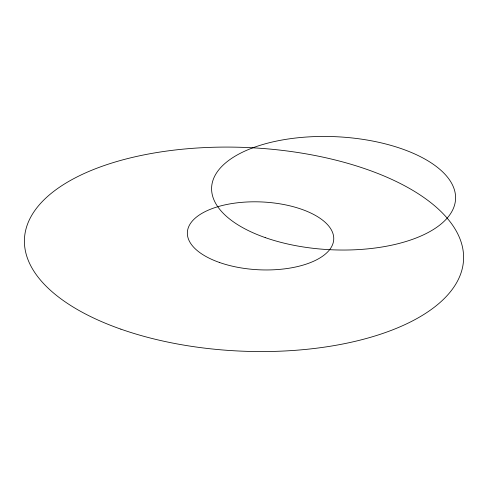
<?xml version="1.0" encoding="UTF-8"?>
<svg xmlns="http://www.w3.org/2000/svg" width="488" height="488" viewBox="0 0 488 488"><rect width="100%" height="100%" fill="white"/><g stroke="black" fill="none" stroke-linecap="round" stroke-linejoin="round"><path stroke-width="0.73" d="M219.502 262.489A73.261 33.94 2.7 0 0 333.56 241.017A73.261 33.94 2.7 0 0 228.579 204.136A73.261 33.94 2.7 0 0 219.502 262.489M265.185 237.589A122.104 56.571 2.7 0 0 455.28 201.794A122.104 56.571 2.7 0 0 280.319 140.331A122.104 56.571 2.7 0 0 265.185 237.589M120.865 329.15A219.789 101.827 2.7 0 0 463.039 264.728A219.789 101.827 2.7 0 0 148.102 154.086A219.789 101.827 2.7 0 0 120.865 329.15"/></g></svg>
